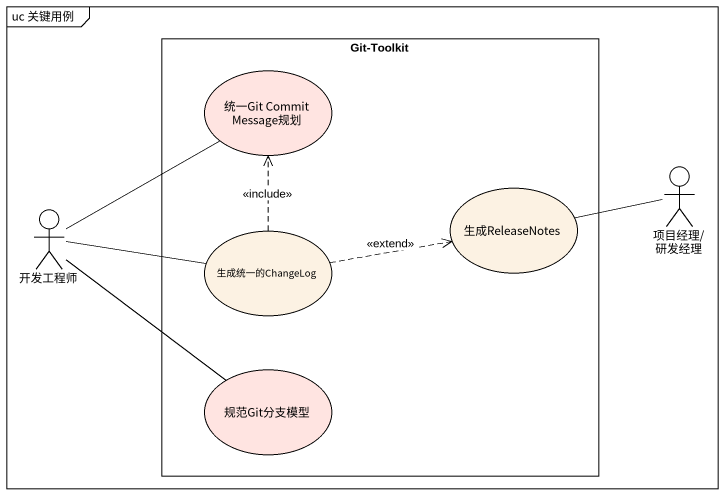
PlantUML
@startuml
mainframe uc 关键用例
rectangle "Git-Toolkit" as Git_Toolkit {
  usecase "统一Git Commit Message规划" as 统一Git_Commit_Message规划 #FFE4E1
  usecase 生成ReleaseNotes
  usecase 生成统一的ChangeLog
  usecase 规范Git分支模型 #FFE4E1
}
actor "项目经理/研发经理" as 项目经理_研发经理
actor 开发工程师
项目经理_研发经理 -left- 生成ReleaseNotes
开发工程师 -up- 统一Git_Commit_Message规划
开发工程师 -right- 生成统一的ChangeLog
开发工程师 -- 规范Git分支模型
生成统一的ChangeLog .up.> 统一Git_Commit_Message规划 : <<include>>
生成统一的ChangeLog .right.> 生成ReleaseNotes : <<extend>>
@enduml
